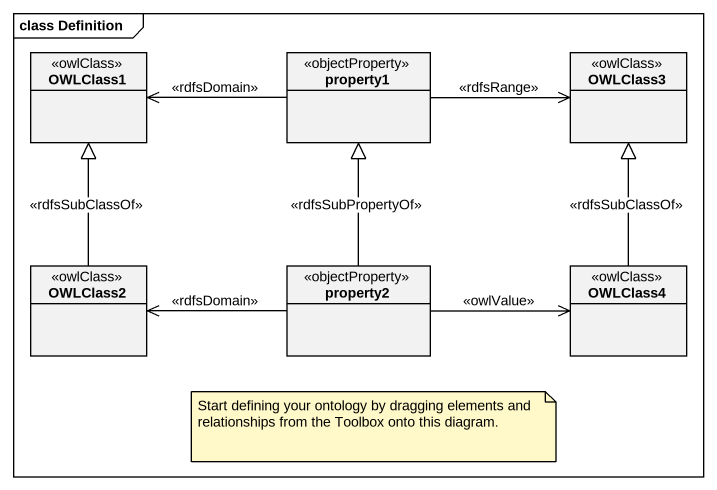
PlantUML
@startuml
mainframe class Definition
hide circle
hide empty members
class OWLClass1 <<owlClass>>
class property1 <<objectProperty>>
class OWLClass3 <<owlClass>>
class OWLClass2 <<owlClass>>
class property2 <<objectProperty>>
class OWLClass4 <<owlClass>>
property1 -left-> OWLClass1 : <<rdfsDomain>>
property1 -right-> OWLClass3 : <<rdfsRange>>
OWLClass2 -up-|> OWLClass1 : <<rdfsSubClassOf>>
property2 -up-|> property1 : <<rdfsSubPropertyOf>>
property2 -left-> OWLClass2 : <<rdfsDomain>>
property2 -right-> OWLClass4 : <<owlValue>>
OWLClass4 -up-|> OWLClass3 : <<rdfsSubClassOf>>
note as N1
  Start defining your ontology by dragging elements and relationships from the Toolbox onto this diagram.
end note
@enduml
